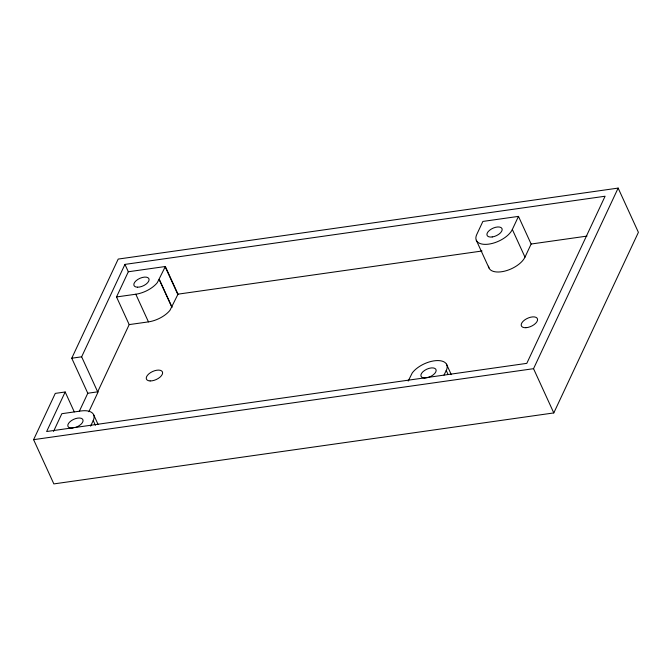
<?xml version="1.0" encoding="UTF-8"?>
<svg xmlns="http://www.w3.org/2000/svg" width="672" height="672" viewBox="0 0 672 672"><rect width="100%" height="100%" fill="white"/><g stroke="black" fill="none" stroke-linecap="round" stroke-linejoin="round"><path stroke-width="1.01" d="M116.525 296.948L136.038 294.193A20.017 10.038 -24.6 0 0 157.315 282.652L165.354 266.507L128.318 271.765L116.525 296.948L129.184 324.601L97.684 391.843L81.648 356.815L124.942 264.398L605.094 196.232L526.798 363.359L46.645 431.525L65.176 391.986L55.28 393.389L33.6 439.664L53.852 483.907L553.795 412.927L638.4 232.336L618.148 188.093L118.205 259.073L71.753 358.218L87.788 393.246L79.33 411.306M129.184 324.601L148.697 321.846A20.017 10.038 -24.6 0 0 169.974 310.296L178.013 294.16L165.354 266.507M53.525 431.432L61.832 413.7L81.094 410.962A20.017 10.038 -24.6 0 1 93.223 420.538L95.407 425.309M88.855 411.726L98.204 391.768L87.788 393.246M90.594 426.157L93.223 420.538M408.198 381.066L412.213 372.994A20.017 10.038 -24.6 0 1 435.422 360.688A20.017 10.038 -24.6 0 1 446.62 369.692L444.007 375.11M512.333 229.48L518.473 216.384L482.874 221.432L476.742 234.536A20.017 10.038 -24.6 0 0 488.863 244.112A20.017 10.038 -24.6 0 0 512.333 229.48L524.992 257.132A20.017 10.038 -24.6 0 1 504.697 271.135A20.017 10.038 -24.6 0 1 488.536 266.171M524.992 257.132L531.132 244.028L518.473 216.384M553.795 412.927L533.543 368.684L618.148 188.093M178.013 294.16L482.051 251M531.132 244.028L586.992 236.099M71.753 358.218L81.648 356.815M33.6 439.664L533.543 368.684M476.288 240.248L488.947 267.901M446.485 364.165L451.29 374.648M446.2 370.432L447.947 374.245M165.186 266.868L177.845 294.512M159.323 279.434L171.99 307.087M159.214 279.611L171.872 307.264M124.942 264.398L128.318 271.765M135.794 294.21L148.453 321.863M93.677 414.826L98.045 424.36M65.176 391.986L74.273 411.86M73.105 428.022A8.198 4.116 -24.6 0 1 69.804 421.907A8.198 4.116 -24.6 0 1 82.505 419.084A8.198 4.116 -24.6 0 1 75.071 427.585M424.78 378A8.198 4.116 -24.6 0 0 436.162 370.39A8.198 4.116 -24.6 0 0 424.595 370.423A8.198 4.116 -24.6 0 0 424.78 378M137.416 287.196A8.198 4.116 -24.6 0 0 149.1 279.787A8.198 4.116 -24.6 0 0 137.844 279.426A8.198 4.116 -24.6 0 0 137.416 287.196M492.215 236.964A8.198 4.116 -24.6 0 0 502.009 228.631A8.198 4.116 -24.6 0 0 489.384 230.429A8.198 4.116 -24.6 0 0 492.215 236.964M150.125 380.94A8.786 4.41 -24.6 0 0 162.624 372.994A8.786 4.41 -24.6 0 0 150.545 372.624A8.786 4.41 -24.6 0 0 150.125 380.94M525.949 327.701A8.786 4.41 -24.6 0 0 537.55 319.2A8.786 4.41 -24.6 0 0 524.664 319.964A8.786 4.41 -24.6 0 0 525.949 327.701"/></g></svg>
